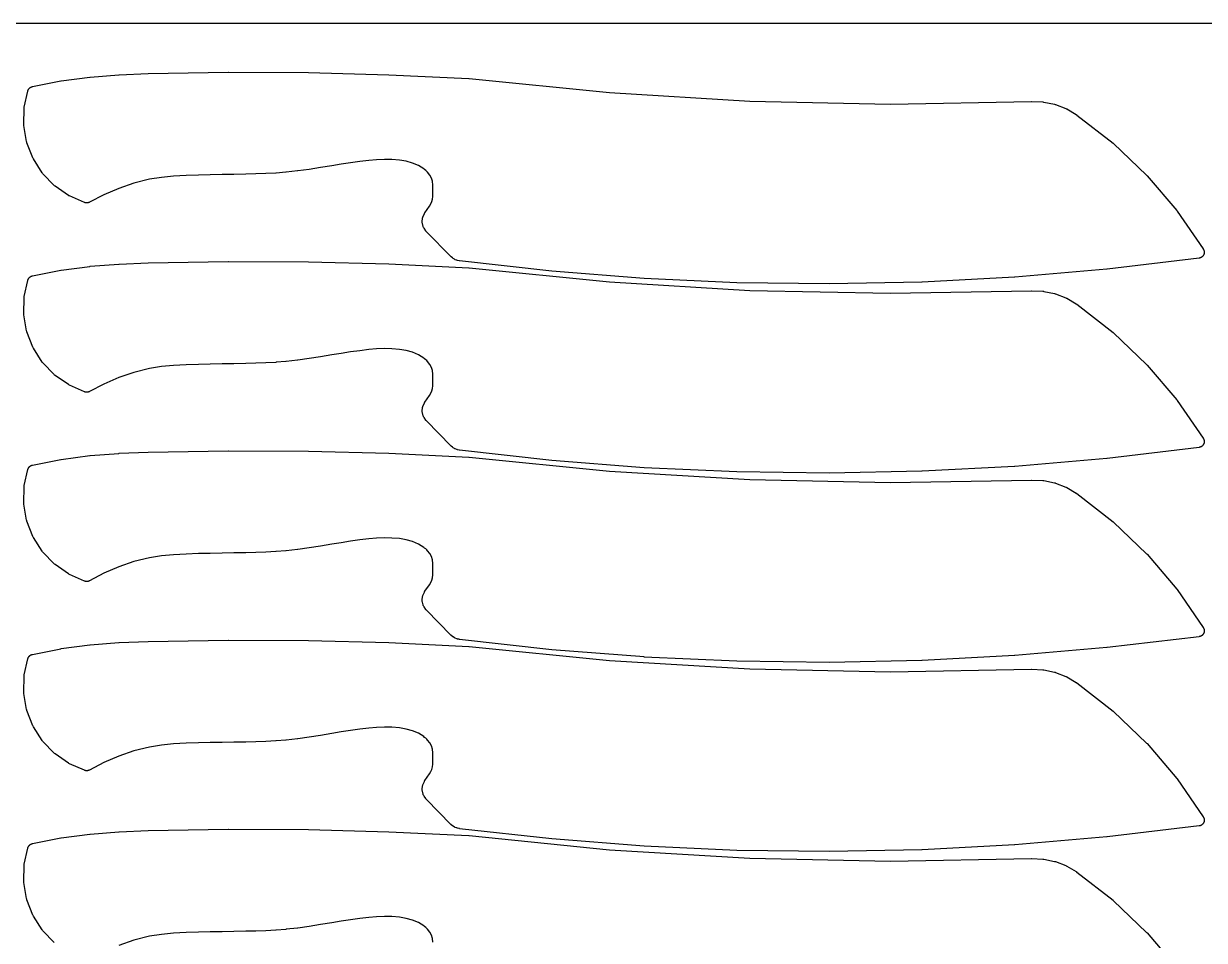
# Model space of a CAD drawing. Header units: metres. Extents: x 0 to 3000, y 0 to 1240.
# Drawn here: x 399.4 to 798.9, y 930 to 1240 of the extents above; entities that cross this region are included whole.
import ezdxf

# ---------------------------------------------------------------- set-up
doc = ezdxf.new("R2010")
doc.units = ezdxf.units.M

msp = doc.modelspace()

# ---------------------------------------------------------------- linework, layer by layer
at = {"color": 7}
msp.add_lwpolyline([(0, 0), (3000, 0), (3000, 1240), (0, 1240), (0, 0)], close=True, dxfattribs=at)
at = {"color": 1}
for points in [[(535.57, 1169.76), (535.56, 1169.78), (535.54, 1169.79), (535.5, 1169.86), (535.45, 1169.92), (534.86, 1170.79), (534.76, 1170.94), (534.68, 1171.1), (534.62, 1171.26), (534.57, 1171.43), (534.31, 1172.42), (534.27, 1172.64), (534.25, 1172.87), (534.26, 1173.1), (534.35, 1174.12), (534.38, 1174.29), (534.42, 1174.47), (534.47, 1174.63), (534.54, 1174.79), (534.99, 1175.75), (535.03, 1175.82), (535.06, 1175.89), (535.07, 1175.9), (535.08, 1175.92), (535.13, 1175.99), (535.17, 1176.05), (536.74, 1178.27), (537.22, 1179.05), (537.53, 1179.83), (537.73, 1180.65), (537.8, 1181.56), (537.8, 1185.43), (537.68, 1186.68), (537.35, 1187.77), (536.83, 1188.78), (536.06, 1189.75), (535.78, 1190.03), (535.44, 1190.35), (535.08, 1190.65), (534.77, 1190.9), (532.95, 1192.02), (530.98, 1192.85), (528.83, 1193.45), (526.58, 1193.84), (524.02, 1194.06), (521.44, 1194.09), (518.84, 1193.98), (516.22, 1193.75), (513.11, 1193.39), (509.99, 1192.96), (506.86, 1192.47), (503.72, 1191.96), (499.88, 1191.32), (499.86, 1191.32), (496.02, 1190.71), (495.98, 1190.71), (492.14, 1190.17), (492.08, 1190.17), (488.22, 1189.74), (488.16, 1189.73), (484.8, 1189.47), (484.75, 1189.46), (481.38, 1189.28), (481.34, 1189.28), (477.97, 1189.16), (477.95, 1189.16), (474.58, 1189.08), (474.57, 1189.08), (470.57, 1189), (470.56, 1189), (466.56, 1188.93), (462.56, 1188.86), (458.56, 1188.77), (454.34, 1188.65), (450.16, 1188.42), (446.04, 1188.02), (442, 1187.38), (436.74, 1186.08), (431.6, 1184.3), (426.59, 1182.12), (421.69, 1179.58), (421.69, 1179.57), (421.68, 1179.57), (421.6, 1179.53), (421.51, 1179.5), (421.51, 1179.49), (421.5, 1179.49), (421.41, 1179.46), (421.33, 1179.43), (421.32, 1179.43), (421.32, 1179.43), (421.23, 1179.41), (421.14, 1179.39), (421.13, 1179.39), (421.12, 1179.38), (421.03, 1179.37), (420.94, 1179.36), (420.94, 1179.36), (420.93, 1179.36), (420.84, 1179.36), (420.74, 1179.35), (420.74, 1179.35), (420.73, 1179.35), (420.64, 1179.36), (420.55, 1179.37), (420.54, 1179.37), (420.54, 1179.37), (420.45, 1179.38), (420.36, 1179.4), (420.35, 1179.4), (420.34, 1179.4), (420.26, 1179.42), (420.17, 1179.45), (420.16, 1179.45), (420.16, 1179.45), (420.07, 1179.48), (419.98, 1179.51), (419.98, 1179.52), (419.97, 1179.52), (414.9, 1181.73), (414.72, 1181.82), (414.55, 1181.92), (410.05, 1185.05), (409.9, 1185.17), (409.76, 1185.31), (405.95, 1189.26), (405.82, 1189.41), (405.71, 1189.57), (402.73, 1194.23), (402.63, 1194.4), (402.55, 1194.58), (400.54, 1199.74), (400.48, 1199.93), (400.43, 1200.12), (399.48, 1205.52), (399.46, 1205.71), (399.45, 1205.91), (399.58, 1211.39), (399.59, 1211.59), (399.63, 1211.78), (400.83, 1217.18), (400.85, 1217.26), (400.87, 1217.33), (400.88, 1217.35), (400.88, 1217.37), (400.91, 1217.44), (400.93, 1217.51), (400.95, 1217.53), (400.95, 1217.56), (400.99, 1217.62), (401.02, 1217.69), (401.03, 1217.71), (401.04, 1217.73), (401.08, 1217.79), (401.12, 1217.86), (401.13, 1217.88), (401.15, 1217.9), (401.19, 1217.96), (401.24, 1218.02), (401.25, 1218.03), (401.27, 1218.05), (401.32, 1218.11), (401.37, 1218.16), (401.39, 1218.18), (401.4, 1218.2), (401.46, 1218.24), (401.51, 1218.29), (401.53, 1218.31), (401.55, 1218.32), (401.61, 1218.37), (401.67, 1218.41), (401.69, 1218.42), (401.71, 1218.44), (401.78, 1218.47), (401.84, 1218.51), (401.86, 1218.52), (401.88, 1218.53), (401.95, 1218.56), (402.02, 1218.6), (402.04, 1218.6), (402.06, 1218.61), (402.13, 1218.64), (402.2, 1218.66), (402.22, 1218.67), (402.25, 1218.68), (402.32, 1218.69), (402.39, 1218.71), (411.99, 1220.63), (412.12, 1220.65), (421.79, 1221.92), (421.89, 1221.93), (431.62, 1222.69), (431.69, 1222.7), (441.49, 1223.1), (441.51, 1223.1), (441.54, 1223.1), (468.64, 1223.57), (468.68, 1223.57), (495.78, 1223.44), (495.82, 1223.44), (522.92, 1222.72), (522.96, 1222.72), (550.03, 1221.41), (550.08, 1221.41), (550.14, 1221.41), (597.57, 1216.67), (645.1, 1213.8), (692.71, 1212.8), (740.38, 1213.67), (740.44, 1213.67), (740.5, 1213.67), (744.24, 1213.51), (744.4, 1213.49), (744.56, 1213.47), (748.2, 1212.71), (748.36, 1212.67), (748.51, 1212.62), (751.98, 1211.28), (752.13, 1211.21), (752.27, 1211.14), (755.5, 1209.25), (755.53, 1209.23), (755.56, 1209.21), (755.61, 1209.17), (755.66, 1209.14), (755.69, 1209.12), (755.72, 1209.1), (767.97, 1199.55), (768.12, 1199.41), (779.31, 1188.7), (779.45, 1188.55), (789.5, 1176.76), (789.63, 1176.6), (798.46, 1163.82), (798.5, 1163.74), (798.55, 1163.66), (798.56, 1163.65), (798.56, 1163.65), (798.6, 1163.57), (798.64, 1163.48), (798.64, 1163.48), (798.65, 1163.47), (798.68, 1163.39), (798.71, 1163.3), (798.71, 1163.29), (798.71, 1163.29), (798.74, 1163.2), (798.76, 1163.11), (798.76, 1163.1), (798.77, 1163.1), (798.78, 1163.01), (798.8, 1162.92), (798.8, 1162.91), (798.8, 1162.91), (798.8, 1162.81), (798.81, 1162.72), (798.81, 1162.71), (798.81, 1162.71), (798.81, 1162.62), (798.8, 1162.52), (798.8, 1162.52), (798.8, 1162.51), (798.79, 1162.42), (798.78, 1162.33), (798.78, 1162.32), (798.78, 1162.32), (798.76, 1162.23), (798.74, 1162.14), (798.73, 1162.13), (798.73, 1162.13), (798.7, 1162.04), (798.67, 1161.95), (798.67, 1161.95), (798.67, 1161.94), (798.63, 1161.86), (798.59, 1161.77), (798.59, 1161.77), (798.59, 1161.76), (798.54, 1161.68), (798.5, 1161.6), (798.49, 1161.6), (798.49, 1161.59), (798.44, 1161.52), (798.38, 1161.44), (798.38, 1161.44), (798.38, 1161.43), (798.31, 1161.36), (798.25, 1161.29), (798.25, 1161.29), (798.25, 1161.29), (798.18, 1161.22), (798.11, 1161.16), (798.11, 1161.16), (798.1, 1161.15), (798.03, 1161.1), (797.96, 1161.04), (797.95, 1161.04), (797.95, 1161.03), (797.87, 1160.98), (797.79, 1160.93), (797.78, 1160.93), (797.78, 1160.93), (797.7, 1160.89), (797.61, 1160.85), (797.61, 1160.85), (797.6, 1160.84), (797.52, 1160.81), (797.43, 1160.78), (797.42, 1160.78), (797.42, 1160.77), (797.33, 1160.75), (797.24, 1160.73), (797.24, 1160.72), (797.23, 1160.72), (797.14, 1160.71), (797.05, 1160.69), (765.94, 1156.98), (765.87, 1156.98), (734.69, 1154.29), (734.62, 1154.29), (703.38, 1152.63), (703.31, 1152.63), (672.04, 1152), (671.98, 1152), (640.7, 1152.4), (640.64, 1152.4), (609.38, 1153.82), (609.32, 1153.83), (578.11, 1156.28), (578.05, 1156.29), (546.91, 1159.77), (546.91, 1159.77), (546.91, 1159.77), (546.81, 1159.78), (546.72, 1159.8), (546.72, 1159.8), (546.72, 1159.8), (546.23, 1159.9), (546.06, 1159.94), (545.91, 1160), (545.45, 1160.18), (545.29, 1160.25), (545.15, 1160.33), (544.72, 1160.59), (544.58, 1160.68), (544.45, 1160.78), (544.07, 1161.11), (544.01, 1161.17), (543.95, 1161.22), (535.68, 1169.65), (535.62, 1169.71), (535.57, 1169.76)], [(535.57, 1105.76), (535.56, 1105.78), (535.54, 1105.79), (535.5, 1105.86), (535.45, 1105.92), (534.86, 1106.79), (534.76, 1106.94), (534.68, 1107.1), (534.62, 1107.26), (534.57, 1107.43), (534.31, 1108.42), (534.27, 1108.64), (534.25, 1108.87), (534.26, 1109.1), (534.35, 1110.12), (534.38, 1110.29), (534.42, 1110.47), (534.47, 1110.63), (534.54, 1110.79), (534.99, 1111.75), (535.03, 1111.82), (535.06, 1111.89), (535.07, 1111.9), (535.08, 1111.92), (535.13, 1111.99), (535.17, 1112.05), (536.74, 1114.27), (537.22, 1115.05), (537.53, 1115.83), (537.73, 1116.65), (537.8, 1117.56), (537.8, 1121.43), (537.68, 1122.68), (537.35, 1123.77), (536.83, 1124.78), (536.06, 1125.75), (535.78, 1126.03), (535.44, 1126.35), (535.08, 1126.65), (534.77, 1126.9), (532.95, 1128.02), (530.98, 1128.85), (528.83, 1129.45), (526.58, 1129.84), (524.02, 1130.06), (521.44, 1130.09), (518.84, 1129.98), (516.22, 1129.75), (513.11, 1129.39), (509.99, 1128.96), (506.86, 1128.47), (503.72, 1127.96), (499.88, 1127.32), (499.86, 1127.32), (496.02, 1126.71), (495.98, 1126.71), (492.14, 1126.17), (492.08, 1126.17), (488.22, 1125.74), (488.16, 1125.73), (484.8, 1125.47), (484.75, 1125.46), (481.38, 1125.28), (481.34, 1125.28), (477.97, 1125.16), (477.95, 1125.16), (474.58, 1125.08), (474.57, 1125.08), (470.57, 1125), (470.56, 1125), (466.56, 1124.93), (462.56, 1124.86), (458.56, 1124.77), (454.34, 1124.65), (450.16, 1124.42), (446.04, 1124.02), (442, 1123.38), (436.74, 1122.08), (431.6, 1120.3), (426.59, 1118.12), (421.69, 1115.58), (421.69, 1115.57), (421.68, 1115.57), (421.6, 1115.53), (421.51, 1115.5), (421.51, 1115.49), (421.5, 1115.49), (421.41, 1115.46), (421.33, 1115.43), (421.32, 1115.43), (421.32, 1115.43), (421.23, 1115.41), (421.14, 1115.39), (421.13, 1115.39), (421.12, 1115.38), (421.03, 1115.37), (420.94, 1115.36), (420.94, 1115.36), (420.93, 1115.36), (420.84, 1115.36), (420.74, 1115.35), (420.74, 1115.35), (420.73, 1115.35), (420.64, 1115.36), (420.55, 1115.37), (420.54, 1115.37), (420.54, 1115.37), (420.45, 1115.38), (420.36, 1115.4), (420.35, 1115.4), (420.34, 1115.4), (420.26, 1115.42), (420.17, 1115.45), (420.16, 1115.45), (420.16, 1115.45), (420.07, 1115.48), (419.98, 1115.51), (419.98, 1115.52), (419.97, 1115.52), (414.9, 1117.73), (414.72, 1117.82), (414.55, 1117.92), (410.05, 1121.05), (409.9, 1121.17), (409.76, 1121.31), (405.95, 1125.26), (405.82, 1125.41), (405.71, 1125.57), (402.73, 1130.23), (402.63, 1130.4), (402.55, 1130.58), (400.54, 1135.74), (400.48, 1135.93), (400.43, 1136.12), (399.48, 1141.52), (399.46, 1141.71), (399.45, 1141.91), (399.58, 1147.39), (399.59, 1147.59), (399.63, 1147.78), (400.83, 1153.18), (400.85, 1153.26), (400.87, 1153.33), (400.88, 1153.35), (400.88, 1153.37), (400.91, 1153.44), (400.93, 1153.51), (400.95, 1153.53), (400.95, 1153.56), (400.99, 1153.62), (401.02, 1153.69), (401.03, 1153.71), (401.04, 1153.73), (401.08, 1153.79), (401.12, 1153.86), (401.13, 1153.88), (401.15, 1153.9), (401.19, 1153.96), (401.24, 1154.02), (401.25, 1154.03), (401.27, 1154.05), (401.32, 1154.11), (401.37, 1154.16), (401.39, 1154.18), (401.4, 1154.2), (401.46, 1154.24), (401.51, 1154.29), (401.53, 1154.31), (401.55, 1154.32), (401.61, 1154.37), (401.67, 1154.41), (401.69, 1154.42), (401.71, 1154.44), (401.78, 1154.47), (401.84, 1154.51), (401.86, 1154.52), (401.88, 1154.53), (401.95, 1154.56), (402.02, 1154.6), (402.04, 1154.6), (402.06, 1154.61), (402.13, 1154.64), (402.2, 1154.66), (402.22, 1154.67), (402.25, 1154.68), (402.32, 1154.69), (402.39, 1154.71), (411.99, 1156.63), (412.12, 1156.65), (421.79, 1157.92), (421.89, 1157.93), (431.62, 1158.69), (431.69, 1158.7), (441.49, 1159.1), (441.51, 1159.1), (441.54, 1159.1), (468.64, 1159.57), (468.68, 1159.57), (495.78, 1159.44), (495.82, 1159.44), (522.92, 1158.72), (522.96, 1158.72), (550.03, 1157.41), (550.08, 1157.41), (550.14, 1157.41), (597.57, 1152.67), (645.1, 1149.8), (692.71, 1148.8), (740.38, 1149.67), (740.44, 1149.67), (740.5, 1149.67), (744.24, 1149.51), (744.4, 1149.49), (744.56, 1149.47), (748.2, 1148.71), (748.36, 1148.67), (748.51, 1148.62), (751.98, 1147.28), (752.13, 1147.21), (752.27, 1147.14), (755.5, 1145.25), (755.53, 1145.23), (755.56, 1145.21), (755.61, 1145.17), (755.66, 1145.14), (755.69, 1145.12), (755.72, 1145.1), (767.97, 1135.55), (768.12, 1135.41), (779.31, 1124.7), (779.45, 1124.55), (789.5, 1112.76), (789.63, 1112.6), (798.46, 1099.82), (798.5, 1099.74), (798.55, 1099.66), (798.56, 1099.65), (798.56, 1099.65), (798.6, 1099.57), (798.64, 1099.48), (798.64, 1099.48), (798.65, 1099.47), (798.68, 1099.39), (798.71, 1099.3), (798.71, 1099.29), (798.71, 1099.29), (798.74, 1099.2), (798.76, 1099.11), (798.76, 1099.1), (798.77, 1099.1), (798.78, 1099.01), (798.8, 1098.92), (798.8, 1098.91), (798.8, 1098.91), (798.8, 1098.81), (798.81, 1098.72), (798.81, 1098.71), (798.81, 1098.71), (798.81, 1098.62), (798.8, 1098.52), (798.8, 1098.52), (798.8, 1098.51), (798.79, 1098.42), (798.78, 1098.33), (798.78, 1098.32), (798.78, 1098.32), (798.76, 1098.23), (798.74, 1098.14), (798.73, 1098.13), (798.73, 1098.13), (798.7, 1098.04), (798.67, 1097.95), (798.67, 1097.95), (798.67, 1097.94), (798.63, 1097.86), (798.59, 1097.77), (798.59, 1097.77), (798.59, 1097.76), (798.54, 1097.68), (798.5, 1097.6), (798.49, 1097.6), (798.49, 1097.59), (798.44, 1097.52), (798.38, 1097.44), (798.38, 1097.44), (798.38, 1097.43), (798.31, 1097.36), (798.25, 1097.29), (798.25, 1097.29), (798.25, 1097.29), (798.18, 1097.22), (798.11, 1097.16), (798.11, 1097.16), (798.1, 1097.15), (798.03, 1097.1), (797.96, 1097.04), (797.95, 1097.04), (797.95, 1097.03), (797.87, 1096.98), (797.79, 1096.93), (797.78, 1096.93), (797.78, 1096.93), (797.7, 1096.89), (797.61, 1096.85), (797.61, 1096.85), (797.6, 1096.84), (797.52, 1096.81), (797.43, 1096.78), (797.42, 1096.78), (797.42, 1096.77), (797.33, 1096.75), (797.24, 1096.73), (797.24, 1096.72), (797.23, 1096.72), (797.14, 1096.71), (797.05, 1096.69), (765.94, 1092.98), (765.87, 1092.98), (734.69, 1090.29), (734.62, 1090.29), (703.38, 1088.63), (703.31, 1088.63), (672.04, 1088), (671.98, 1088), (640.7, 1088.4), (640.64, 1088.4), (609.38, 1089.82), (609.32, 1089.83), (578.11, 1092.28), (578.05, 1092.29), (546.91, 1095.77), (546.91, 1095.77), (546.91, 1095.77), (546.81, 1095.78), (546.72, 1095.8), (546.72, 1095.8), (546.72, 1095.8), (546.23, 1095.9), (546.06, 1095.94), (545.91, 1096), (545.45, 1096.18), (545.29, 1096.25), (545.15, 1096.33), (544.72, 1096.59), (544.58, 1096.68), (544.45, 1096.78), (544.07, 1097.11), (544.01, 1097.17), (543.95, 1097.22), (535.68, 1105.65), (535.62, 1105.71), (535.57, 1105.76)], [(535.57, 1041.76), (535.56, 1041.78), (535.54, 1041.79), (535.5, 1041.86), (535.45, 1041.92), (534.86, 1042.79), (534.76, 1042.94), (534.68, 1043.1), (534.62, 1043.26), (534.57, 1043.43), (534.31, 1044.42), (534.27, 1044.64), (534.25, 1044.87), (534.26, 1045.1), (534.35, 1046.12), (534.38, 1046.29), (534.42, 1046.47), (534.47, 1046.63), (534.54, 1046.79), (534.99, 1047.75), (535.03, 1047.82), (535.06, 1047.89), (535.07, 1047.9), (535.08, 1047.92), (535.13, 1047.99), (535.17, 1048.05), (536.74, 1050.27), (537.22, 1051.05), (537.53, 1051.83), (537.73, 1052.65), (537.8, 1053.56), (537.8, 1057.43), (537.68, 1058.68), (537.35, 1059.77), (536.83, 1060.78), (536.06, 1061.75), (535.78, 1062.03), (535.44, 1062.35), (535.08, 1062.65), (534.77, 1062.9), (532.95, 1064.02), (530.98, 1064.85), (528.83, 1065.45), (526.58, 1065.84), (524.02, 1066.06), (521.44, 1066.09), (518.84, 1065.98), (516.22, 1065.75), (513.11, 1065.39), (509.99, 1064.96), (506.86, 1064.47), (503.72, 1063.96), (499.88, 1063.32), (499.86, 1063.32), (496.02, 1062.71), (495.98, 1062.71), (492.14, 1062.17), (492.08, 1062.17), (488.22, 1061.74), (488.16, 1061.73), (484.8, 1061.47), (484.75, 1061.46), (481.38, 1061.28), (481.34, 1061.28), (477.97, 1061.16), (477.95, 1061.16), (474.58, 1061.08), (474.57, 1061.08), (470.57, 1061), (470.56, 1061), (466.56, 1060.93), (462.56, 1060.86), (458.56, 1060.77), (454.34, 1060.65), (450.16, 1060.42), (446.04, 1060.02), (442, 1059.38), (436.74, 1058.08), (431.6, 1056.3), (426.59, 1054.12), (421.69, 1051.58), (421.69, 1051.57), (421.68, 1051.57), (421.6, 1051.53), (421.51, 1051.5), (421.51, 1051.49), (421.5, 1051.49), (421.41, 1051.46), (421.33, 1051.43), (421.32, 1051.43), (421.32, 1051.43), (421.23, 1051.41), (421.14, 1051.39), (421.13, 1051.39), (421.12, 1051.38), (421.03, 1051.37), (420.94, 1051.36), (420.94, 1051.36), (420.93, 1051.36), (420.84, 1051.36), (420.74, 1051.35), (420.74, 1051.35), (420.73, 1051.35), (420.64, 1051.36), (420.55, 1051.37), (420.54, 1051.37), (420.54, 1051.37), (420.45, 1051.38), (420.36, 1051.4), (420.35, 1051.4), (420.34, 1051.4), (420.26, 1051.42), (420.17, 1051.45), (420.16, 1051.45), (420.16, 1051.45), (420.07, 1051.48), (419.98, 1051.51), (419.98, 1051.52), (419.97, 1051.52), (414.9, 1053.73), (414.72, 1053.82), (414.55, 1053.92), (410.05, 1057.05), (409.9, 1057.17), (409.76, 1057.31), (405.95, 1061.26), (405.82, 1061.41), (405.71, 1061.57), (402.73, 1066.23), (402.63, 1066.4), (402.55, 1066.58), (400.54, 1071.74), (400.48, 1071.93), (400.43, 1072.12), (399.48, 1077.52), (399.46, 1077.71), (399.45, 1077.91), (399.58, 1083.39), (399.59, 1083.59), (399.63, 1083.78), (400.83, 1089.18), (400.85, 1089.26), (400.87, 1089.33), (400.88, 1089.35), (400.88, 1089.37), (400.91, 1089.44), (400.93, 1089.51), (400.95, 1089.53), (400.95, 1089.56), (400.99, 1089.62), (401.02, 1089.69), (401.03, 1089.71), (401.04, 1089.73), (401.08, 1089.79), (401.12, 1089.86), (401.13, 1089.88), (401.15, 1089.9), (401.19, 1089.96), (401.24, 1090.02), (401.25, 1090.03), (401.27, 1090.05), (401.32, 1090.11), (401.37, 1090.16), (401.39, 1090.18), (401.4, 1090.2), (401.46, 1090.24), (401.51, 1090.29), (401.53, 1090.31), (401.55, 1090.32), (401.61, 1090.37), (401.67, 1090.41), (401.69, 1090.42), (401.71, 1090.44), (401.78, 1090.47), (401.84, 1090.51), (401.86, 1090.52), (401.88, 1090.53), (401.95, 1090.56), (402.02, 1090.6), (402.04, 1090.6), (402.06, 1090.61), (402.13, 1090.64), (402.2, 1090.66), (402.22, 1090.67), (402.25, 1090.68), (402.32, 1090.69), (402.39, 1090.71), (411.99, 1092.63), (412.12, 1092.65), (421.79, 1093.92), (421.89, 1093.93), (431.62, 1094.69), (431.69, 1094.7), (441.49, 1095.1), (441.51, 1095.1), (441.54, 1095.1), (468.64, 1095.57), (468.68, 1095.57), (495.78, 1095.44), (495.82, 1095.44), (522.92, 1094.72), (522.96, 1094.72), (550.03, 1093.41), (550.08, 1093.41), (550.14, 1093.41), (597.57, 1088.67), (645.1, 1085.8), (692.71, 1084.8), (740.38, 1085.67), (740.44, 1085.67), (740.5, 1085.67), (744.24, 1085.51), (744.4, 1085.49), (744.56, 1085.47), (748.2, 1084.71), (748.36, 1084.67), (748.51, 1084.62), (751.98, 1083.28), (752.13, 1083.21), (752.27, 1083.14), (755.5, 1081.25), (755.53, 1081.23), (755.56, 1081.21), (755.61, 1081.17), (755.66, 1081.14), (755.69, 1081.12), (755.72, 1081.1), (767.97, 1071.55), (768.12, 1071.41), (779.31, 1060.7), (779.45, 1060.55), (789.5, 1048.76), (789.63, 1048.6), (798.46, 1035.82), (798.5, 1035.74), (798.55, 1035.66), (798.56, 1035.65), (798.56, 1035.65), (798.6, 1035.57), (798.64, 1035.48), (798.64, 1035.48), (798.65, 1035.47), (798.68, 1035.39), (798.71, 1035.3), (798.71, 1035.29), (798.71, 1035.29), (798.74, 1035.2), (798.76, 1035.11), (798.76, 1035.1), (798.77, 1035.1), (798.78, 1035.01), (798.8, 1034.92), (798.8, 1034.91), (798.8, 1034.91), (798.8, 1034.81), (798.81, 1034.72), (798.81, 1034.71), (798.81, 1034.71), (798.81, 1034.62), (798.8, 1034.52), (798.8, 1034.52), (798.8, 1034.51), (798.79, 1034.42), (798.78, 1034.33), (798.78, 1034.32), (798.78, 1034.32), (798.76, 1034.23), (798.74, 1034.14), (798.73, 1034.13), (798.73, 1034.13), (798.7, 1034.04), (798.67, 1033.95), (798.67, 1033.95), (798.67, 1033.94), (798.63, 1033.86), (798.59, 1033.77), (798.59, 1033.77), (798.59, 1033.76), (798.54, 1033.68), (798.5, 1033.6), (798.49, 1033.6), (798.49, 1033.59), (798.44, 1033.52), (798.38, 1033.44), (798.38, 1033.44), (798.38, 1033.43), (798.31, 1033.36), (798.25, 1033.29), (798.25, 1033.29), (798.25, 1033.29), (798.18, 1033.22), (798.11, 1033.16), (798.11, 1033.16), (798.1, 1033.15), (798.03, 1033.1), (797.96, 1033.04), (797.95, 1033.04), (797.95, 1033.03), (797.87, 1032.98), (797.79, 1032.93), (797.78, 1032.93), (797.78, 1032.93), (797.7, 1032.89), (797.61, 1032.85), (797.61, 1032.85), (797.6, 1032.84), (797.52, 1032.81), (797.43, 1032.78), (797.42, 1032.78), (797.42, 1032.77), (797.33, 1032.75), (797.24, 1032.73), (797.24, 1032.72), (797.23, 1032.72), (797.14, 1032.71), (797.05, 1032.69), (765.94, 1028.98), (765.87, 1028.98), (734.69, 1026.29), (734.62, 1026.29), (703.38, 1024.63), (703.31, 1024.63), (672.04, 1024), (671.98, 1024), (640.7, 1024.4), (640.64, 1024.4), (609.38, 1025.82), (609.32, 1025.83), (578.11, 1028.28), (578.05, 1028.29), (546.91, 1031.77), (546.91, 1031.77), (546.91, 1031.77), (546.81, 1031.78), (546.72, 1031.8), (546.72, 1031.8), (546.72, 1031.8), (546.23, 1031.9), (546.06, 1031.94), (545.91, 1032), (545.45, 1032.18), (545.29, 1032.25), (545.15, 1032.33), (544.72, 1032.59), (544.58, 1032.68), (544.45, 1032.78), (544.07, 1033.11), (544.01, 1033.17), (543.95, 1033.22), (535.68, 1041.65), (535.62, 1041.71), (535.57, 1041.76)], [(535.57, 977.76), (535.56, 977.78), (535.54, 977.79), (535.5, 977.86), (535.45, 977.92), (534.86, 978.79), (534.76, 978.94), (534.68, 979.1), (534.62, 979.26), (534.57, 979.43), (534.31, 980.42), (534.27, 980.64), (534.25, 980.87), (534.26, 981.1), (534.35, 982.12), (534.38, 982.29), (534.42, 982.47), (534.47, 982.63), (534.54, 982.79), (534.99, 983.75), (535.03, 983.82), (535.06, 983.89), (535.07, 983.9), (535.08, 983.92), (535.13, 983.99), (535.17, 984.05), (536.74, 986.27), (537.22, 987.05), (537.53, 987.83), (537.73, 988.65), (537.8, 989.56), (537.8, 993.43), (537.68, 994.68), (537.35, 995.77), (536.83, 996.78), (536.06, 997.75), (535.78, 998.03), (535.44, 998.35), (535.08, 998.65), (534.77, 998.9), (532.95, 1000.02), (530.98, 1000.85), (528.83, 1001.45), (526.58, 1001.84), (524.02, 1002.06), (521.44, 1002.09), (518.84, 1001.98), (516.22, 1001.75), (513.11, 1001.39), (509.99, 1000.96), (506.86, 1000.47), (503.72, 999.96), (499.88, 999.32), (499.86, 999.32), (496.02, 998.71), (495.98, 998.71), (492.14, 998.17), (492.08, 998.17), (488.22, 997.74), (488.16, 997.73), (484.8, 997.47), (484.75, 997.46), (481.38, 997.28), (481.34, 997.28), (477.97, 997.16), (477.95, 997.16), (474.58, 997.08), (474.57, 997.08), (470.57, 997), (470.56, 997), (466.56, 996.93), (462.56, 996.86), (458.56, 996.77), (454.34, 996.65), (450.16, 996.42), (446.04, 996.02), (442, 995.38), (436.74, 994.08), (431.6, 992.3), (426.59, 990.12), (421.69, 987.58), (421.69, 987.57), (421.68, 987.57), (421.6, 987.53), (421.51, 987.5), (421.51, 987.49), (421.5, 987.49), (421.41, 987.46), (421.33, 987.43), (421.32, 987.43), (421.32, 987.43), (421.23, 987.41), (421.14, 987.39), (421.13, 987.39), (421.12, 987.38), (421.03, 987.37), (420.94, 987.36), (420.94, 987.36), (420.93, 987.36), (420.84, 987.36), (420.74, 987.35), (420.74, 987.35), (420.73, 987.35), (420.64, 987.36), (420.55, 987.37), (420.54, 987.37), (420.54, 987.37), (420.45, 987.38), (420.36, 987.4), (420.35, 987.4), (420.34, 987.4), (420.26, 987.42), (420.17, 987.45), (420.16, 987.45), (420.16, 987.45), (420.07, 987.48), (419.98, 987.51), (419.98, 987.52), (419.97, 987.52), (414.9, 989.73), (414.72, 989.82), (414.55, 989.92), (410.05, 993.05), (409.9, 993.17), (409.76, 993.31), (405.95, 997.26), (405.82, 997.41), (405.71, 997.57), (402.73, 1002.23), (402.63, 1002.4), (402.55, 1002.58), (400.54, 1007.74), (400.48, 1007.93), (400.43, 1008.12), (399.48, 1013.52), (399.46, 1013.71), (399.45, 1013.91), (399.58, 1019.39), (399.59, 1019.59), (399.63, 1019.78), (400.83, 1025.18), (400.85, 1025.26), (400.87, 1025.33), (400.88, 1025.35), (400.88, 1025.37), (400.91, 1025.44), (400.93, 1025.51), (400.95, 1025.53), (400.95, 1025.56), (400.99, 1025.62), (401.02, 1025.69), (401.03, 1025.71), (401.04, 1025.73), (401.08, 1025.79), (401.12, 1025.86), (401.13, 1025.88), (401.15, 1025.9), (401.19, 1025.96), (401.24, 1026.02), (401.25, 1026.03), (401.27, 1026.05), (401.32, 1026.11), (401.37, 1026.16), (401.39, 1026.18), (401.4, 1026.2), (401.46, 1026.24), (401.51, 1026.29), (401.53, 1026.31), (401.55, 1026.32), (401.61, 1026.37), (401.67, 1026.41), (401.69, 1026.42), (401.71, 1026.44), (401.78, 1026.47), (401.84, 1026.51), (401.86, 1026.52), (401.88, 1026.53), (401.95, 1026.56), (402.02, 1026.6), (402.04, 1026.6), (402.06, 1026.61), (402.13, 1026.64), (402.2, 1026.66), (402.22, 1026.67), (402.25, 1026.68), (402.32, 1026.69), (402.39, 1026.71), (411.99, 1028.63), (412.12, 1028.65), (421.79, 1029.92), (421.89, 1029.93), (431.62, 1030.69), (431.69, 1030.7), (441.49, 1031.1), (441.51, 1031.1), (441.54, 1031.1), (468.64, 1031.57), (468.68, 1031.57), (495.78, 1031.44), (495.82, 1031.44), (522.92, 1030.72), (522.96, 1030.72), (550.03, 1029.41), (550.08, 1029.41), (550.14, 1029.41), (597.57, 1024.67), (645.1, 1021.8), (692.71, 1020.8), (740.38, 1021.67), (740.44, 1021.67), (740.5, 1021.67), (744.24, 1021.51), (744.4, 1021.49), (744.56, 1021.47), (748.2, 1020.71), (748.36, 1020.67), (748.51, 1020.62), (751.98, 1019.28), (752.13, 1019.21), (752.27, 1019.14), (755.5, 1017.25), (755.53, 1017.23), (755.56, 1017.21), (755.61, 1017.17), (755.66, 1017.14), (755.69, 1017.12), (755.72, 1017.1), (767.97, 1007.55), (768.12, 1007.41), (779.31, 996.7), (779.45, 996.55), (789.5, 984.76), (789.63, 984.6), (798.46, 971.82), (798.5, 971.74), (798.55, 971.66), (798.56, 971.65), (798.56, 971.65), (798.6, 971.57), (798.64, 971.48), (798.64, 971.48), (798.65, 971.47), (798.68, 971.39), (798.71, 971.3), (798.71, 971.29), (798.71, 971.29), (798.74, 971.2), (798.76, 971.11), (798.76, 971.1), (798.77, 971.1), (798.78, 971.01), (798.8, 970.92), (798.8, 970.91), (798.8, 970.91), (798.8, 970.81), (798.81, 970.72), (798.81, 970.71), (798.81, 970.71), (798.81, 970.62), (798.8, 970.52), (798.8, 970.52), (798.8, 970.51), (798.79, 970.42), (798.78, 970.33), (798.78, 970.32), (798.78, 970.32), (798.76, 970.23), (798.74, 970.14), (798.73, 970.13), (798.73, 970.13), (798.7, 970.04), (798.67, 969.95), (798.67, 969.95), (798.67, 969.94), (798.63, 969.86), (798.59, 969.77), (798.59, 969.77), (798.59, 969.76), (798.54, 969.68), (798.5, 969.6), (798.49, 969.6), (798.49, 969.59), (798.44, 969.52), (798.38, 969.44), (798.38, 969.44), (798.38, 969.43), (798.31, 969.36), (798.25, 969.29), (798.25, 969.29), (798.25, 969.29), (798.18, 969.22), (798.11, 969.16), (798.11, 969.16), (798.1, 969.15), (798.03, 969.1), (797.96, 969.04), (797.95, 969.04), (797.95, 969.03), (797.87, 968.98), (797.79, 968.93), (797.78, 968.93), (797.78, 968.93), (797.7, 968.89), (797.61, 968.85), (797.61, 968.85), (797.6, 968.84), (797.52, 968.81), (797.43, 968.78), (797.42, 968.78), (797.42, 968.77), (797.33, 968.75), (797.24, 968.73), (797.24, 968.72), (797.23, 968.72), (797.14, 968.71), (797.05, 968.69), (765.94, 964.98), (765.87, 964.98), (734.69, 962.29), (734.62, 962.29), (703.38, 960.63), (703.31, 960.63), (672.04, 960), (671.98, 960), (640.7, 960.4), (640.64, 960.4), (609.38, 961.82), (609.32, 961.83), (578.11, 964.28), (578.05, 964.29), (546.91, 967.77), (546.91, 967.77), (546.91, 967.77), (546.81, 967.78), (546.72, 967.8), (546.72, 967.8), (546.72, 967.8), (546.23, 967.9), (546.06, 967.94), (545.91, 968), (545.45, 968.18), (545.29, 968.25), (545.15, 968.33), (544.72, 968.59), (544.58, 968.68), (544.45, 968.78), (544.07, 969.11), (544.01, 969.17), (543.95, 969.22), (535.68, 977.65), (535.62, 977.71), (535.57, 977.76)]]:
    msp.add_lwpolyline(points, close=True, dxfattribs=at)
for points in [[(409.76, 929.31), (405.95, 933.26), (405.82, 933.41), (405.71, 933.57), (402.73, 938.23), (402.63, 938.4), (402.55, 938.58), (400.54, 943.74), (400.48, 943.93), (400.43, 944.12), (399.48, 949.52), (399.46, 949.71), (399.45, 949.91), (399.58, 955.39), (399.59, 955.59), (399.63, 955.78), (400.83, 961.18), (400.85, 961.26), (400.87, 961.33), (400.88, 961.35), (400.88, 961.37), (400.91, 961.44), (400.93, 961.51), (400.95, 961.53), (400.95, 961.56), (400.99, 961.62), (401.02, 961.69), (401.03, 961.71), (401.04, 961.73), (401.08, 961.79), (401.12, 961.86), (401.13, 961.88), (401.15, 961.9), (401.19, 961.96), (401.24, 962.02), (401.25, 962.03), (401.27, 962.05), (401.32, 962.11), (401.37, 962.16), (401.39, 962.18), (401.4, 962.2), (401.46, 962.24), (401.51, 962.29), (401.53, 962.31), (401.55, 962.32), (401.61, 962.37), (401.67, 962.41), (401.69, 962.42), (401.71, 962.44), (401.78, 962.47), (401.84, 962.51), (401.86, 962.52), (401.88, 962.53), (401.95, 962.56), (402.02, 962.6), (402.04, 962.6), (402.06, 962.61), (402.13, 962.64), (402.2, 962.66), (402.22, 962.67), (402.25, 962.68), (402.32, 962.69), (402.39, 962.71), (411.99, 964.63), (412.12, 964.65), (421.79, 965.92), (421.89, 965.93), (431.62, 966.69), (431.69, 966.7), (441.49, 967.1), (441.51, 967.1), (441.54, 967.1), (468.64, 967.57), (468.68, 967.57), (495.78, 967.44), (495.82, 967.44), (522.92, 966.72), (522.96, 966.72), (550.03, 965.41), (550.08, 965.41), (550.14, 965.41), (597.57, 960.67), (645.1, 957.8), (692.71, 956.8), (740.38, 957.67), (740.44, 957.67), (740.5, 957.67), (744.24, 957.51), (744.4, 957.49), (744.56, 957.47), (748.2, 956.71), (748.36, 956.67), (748.51, 956.62), (751.98, 955.28), (752.13, 955.21), (752.27, 955.14), (755.5, 953.25), (755.53, 953.23), (755.56, 953.21), (755.61, 953.17), (755.66, 953.14), (755.69, 953.12), (755.72, 953.1), (767.97, 943.55), (768.12, 943.41), (779.31, 932.7), (779.45, 932.55), (789.5, 920.76)], [(537.8, 929.43), (537.68, 930.68), (537.35, 931.77), (536.83, 932.78), (536.06, 933.75), (535.78, 934.03), (535.44, 934.35), (535.08, 934.65), (534.77, 934.9), (532.95, 936.02), (530.98, 936.85), (528.83, 937.45), (526.58, 937.84), (524.02, 938.06), (521.44, 938.09), (518.84, 937.98), (516.22, 937.75), (513.11, 937.39), (509.99, 936.96), (506.86, 936.47), (503.72, 935.96), (499.88, 935.32), (499.86, 935.32), (496.02, 934.71), (495.98, 934.71), (492.14, 934.17), (492.08, 934.17), (488.22, 933.74), (488.16, 933.73), (484.8, 933.47), (484.75, 933.46), (481.38, 933.28), (481.34, 933.28), (477.97, 933.16), (477.95, 933.16), (474.58, 933.08), (474.57, 933.08), (470.57, 933), (470.56, 933), (466.56, 932.93), (462.56, 932.86), (458.56, 932.77), (454.34, 932.65), (450.16, 932.42), (446.04, 932.02), (442, 931.38), (436.74, 930.08), (431.6, 928.3)]]:
    msp.add_lwpolyline(points, dxfattribs=at)

doc.saveas('drawing.dxf')
